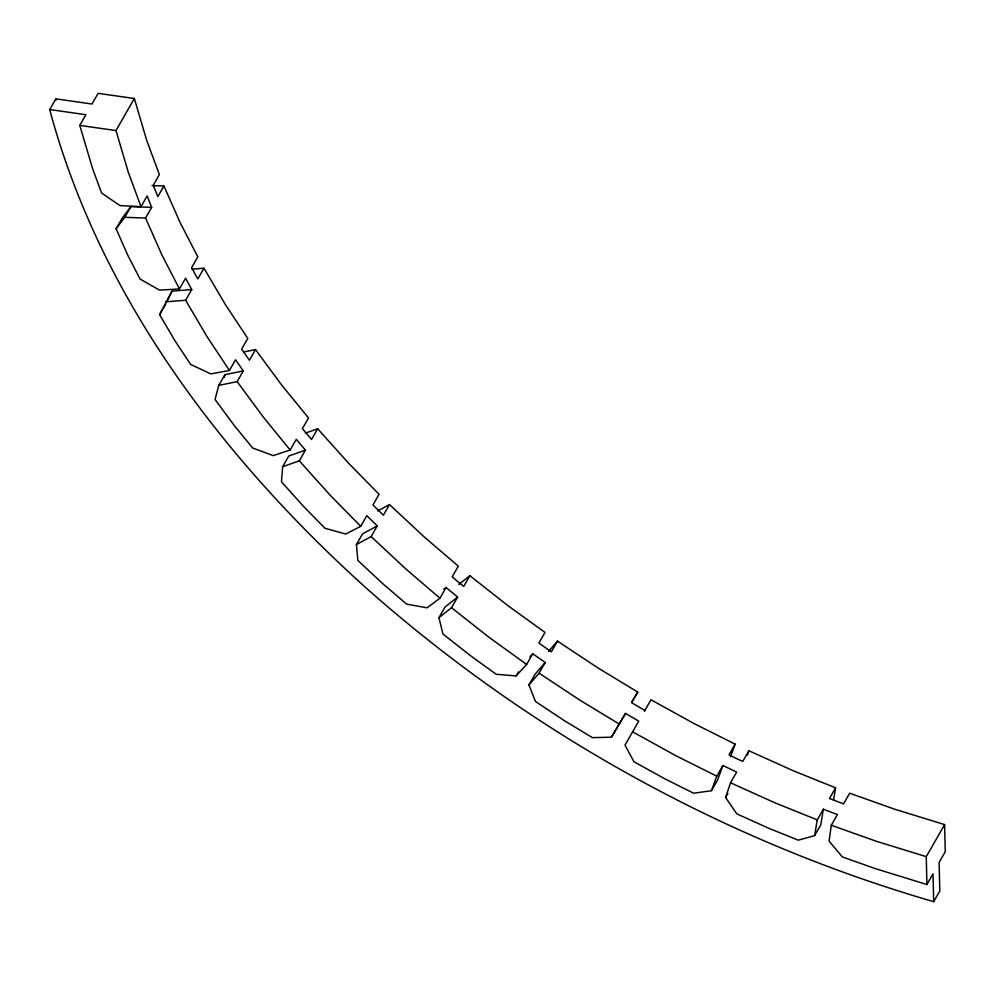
<?xml version="1.0" encoding="UTF-8"?>
<svg xmlns="http://www.w3.org/2000/svg" width="995" height="995" viewBox="0 0 995 995"><rect width="100%" height="100%" fill="white"/><g stroke="black" fill="none" stroke-linecap="round" stroke-linejoin="round"><path stroke-width="1.49" d="M49.75 109.549L85.893 114.711L79.774 125.395L92.759 169.138L101.614 193.067L120.047 205.629L141.016 206.649L147.136 195.965L151.688 207.346L130.892 206.637L122.211 218.079L116.092 228.763L127.721 255.118L140.046 279.035L159.511 290.13L179.448 288.911L185.555 278.227L191.749 289.582L171.973 291.112L159.61 314.669L175.033 340.875L190.642 364.456L210.84 373.896L229.422 370.463L235.541 359.78L243.277 370.948L224.895 374.692L218.776 385.376L215.044 399.468L233.962 425.101L252.63 447.986L273.227 455.623L290.167 450.014L296.286 439.33L305.44 450.138L288.749 456.046L282.63 466.73L281.473 481.816L303.587 506.467L325.004 528.295L345.688 534.016L360.712 526.33L366.832 515.646L377.267 525.907L371.147 536.591L356.409 544.563L357.852 560.409L382.801 583.717L406.644 604.127L427.079 607.846L439.952 598.194L446.071 587.51L457.625 597.062L451.506 607.746L438.944 617.671L442.962 634.026L470.374 655.593L496.244 674.287L516.131 675.928L526.641 664.461L532.76 653.777L545.235 662.496L539.116 673.18L528.954 684.883L535.472 701.5L564.638 720.815L592.423 737.643L611.428 737.195L625.519 713.427L638.74 721.151L624.997 745.131L633.927 761.735L664.921 778.861L693.627 793.226L711.462 790.702L717.582 780.018L722.905 765.503L736.648 772.108L730.529 782.791L725.579 797.492L736.773 813.835L768.836 828.3L798.276 840.166L814.656 835.589L820.775 824.905L823.35 809.196L837.404 814.582L831.285 825.265L829.084 841.123L842.367 856.931L875.003 868.523L926.917 884.518L933.024 873.834L933.683 901.669C724.223 840.986 528.992 732.457 365.911 587.796C223.278 459.056 100.769 298.662 50.024 110.793L49.75 109.549L55.869 98.866L91.975 104.015L98.095 93.331L134.35 98.505L146.688 140.332L159.374 174.598L153.255 185.281L157.807 196.662L163.926 185.978L152.036 185.567M814.656 835.589L817.243 819.88L823.35 809.196M833.599 799.893L835.589 787.816L793.351 770.802L748.887 750.752L742.768 761.436L737.158 758.899L729.012 754.819L735.131 744.136L693.963 723.514L650.979 699.783L644.362 711.338M224.149 377.503L224.895 374.692M747.456 754.981L748.887 750.752M711.462 790.702L716.786 776.187L722.905 765.503M730.504 756.735L735.131 744.136M166.986 301.41L171.973 291.112M141.016 206.649L128.33 172.384L115.992 130.556L134.35 98.505M116.092 228.763L124.773 217.32L130.892 206.637M179.448 288.911L161.75 254.583L145.569 218.029L151.688 207.346M159.61 314.669L165.73 303.985M165.854 301.796L185.63 300.266L191.749 289.582M644.86 710.467L631.638 702.744L637.758 692.06L598.293 668.155L557.486 641.128L551.367 651.812L538.867 643.093L544.986 632.41L507.873 605.607L469.864 575.707L463.745 586.391L458.956 582.622L452.19 576.814L458.309 566.13L424.106 536.84L389.505 504.54L383.386 515.223L372.951 504.962L379.07 494.279L348.337 462.961L317.679 428.77L311.559 439.454L302.393 428.646L308.512 417.962L281.734 385.127L255.516 349.581L249.397 360.265L241.661 349.083L247.78 338.399L225.367 304.557L203.987 268.215L197.868 278.899L195.182 274.321L191.674 267.531L197.794 256.847L180.107 222.532L163.926 185.978M218.776 385.376L237.158 381.632L243.277 370.948M282.63 466.73L299.321 460.822L305.44 450.138M356.409 544.563L362.528 533.88L377.267 525.907M438.944 617.671L445.063 606.987L457.625 597.062M516.131 675.928L518.42 671.923M528.954 684.883L535.074 674.2L545.235 662.496M611.428 737.195L625.519 713.427M725.579 797.492L727.867 793.488M835.589 787.816L829.469 798.5L843.536 803.898L849.655 793.214L894.891 809.283L944.616 824.606L945.25 851.732L939.131 862.416L939.802 890.985L933.683 901.669M926.917 884.518L926.258 856.658L944.616 824.606M631.564 702.209L637.758 692.06M548.618 651.339L557.486 641.128M529.887 656.911L532.76 653.777M458.745 584.475L469.864 575.707M443.733 589.264L446.071 587.51M377.702 510.92L389.505 504.54M305.378 433.123L317.679 428.77M243.414 352.043L255.516 349.581M191.911 269.16L203.987 268.215M124.773 217.32L145.569 218.029M79.774 125.395L115.992 130.556M926.258 856.658L876.533 841.335L831.285 825.265M817.243 819.88L774.993 802.853L730.529 782.791M716.786 776.187L675.605 755.566L632.621 731.835M619.4 724.111L579.936 700.206L539.116 673.18M526.641 664.461L489.515 637.658L451.506 607.746M439.952 598.194L405.749 568.891L371.147 536.591M360.712 526.33L329.979 495.012L299.321 460.822M290.167 450.014L263.376 417.179L237.158 381.632M229.422 370.463L207.01 336.608L185.63 300.266M55.869 98.866L56.143 100.109"/></g></svg>
